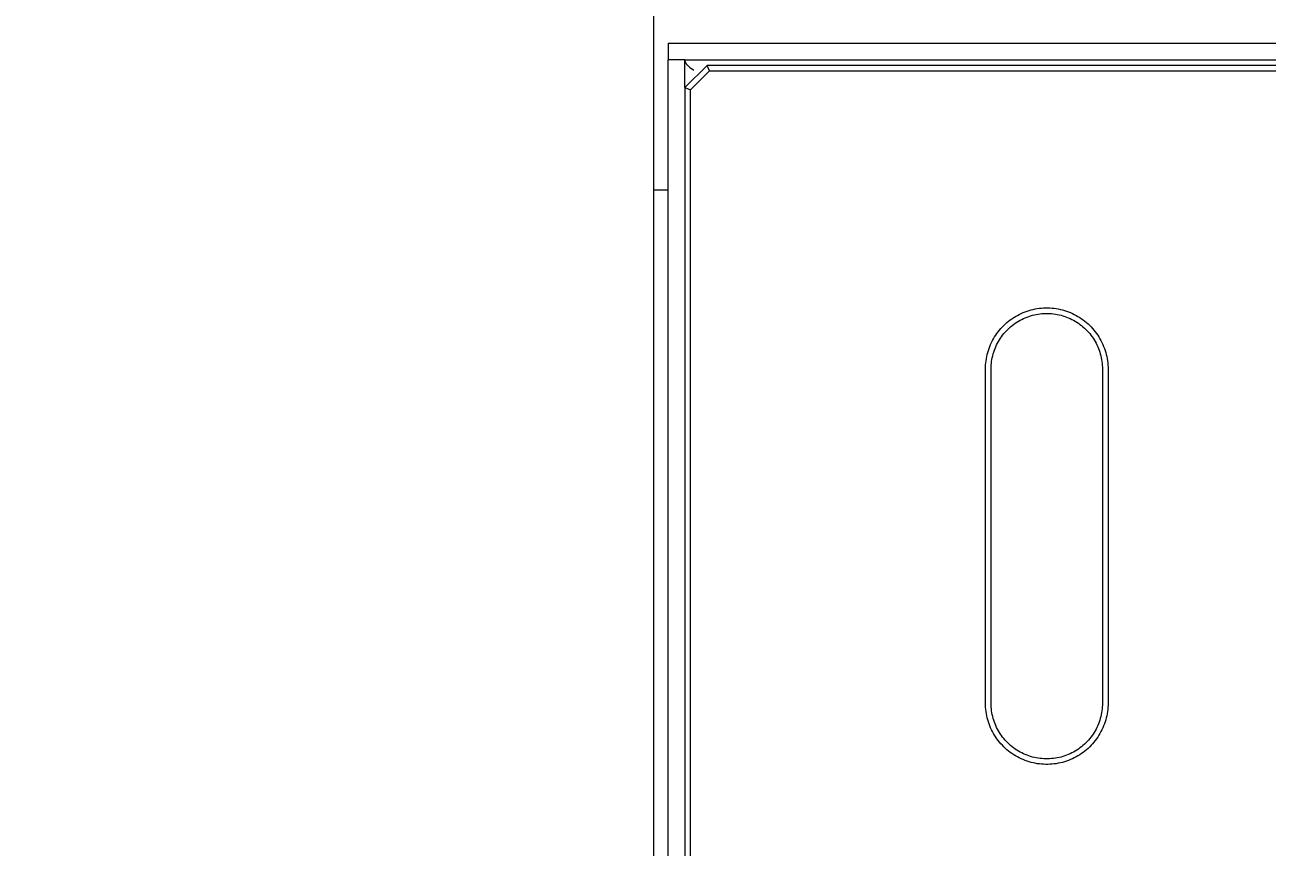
# Model space of a CAD drawing. Header units: millimetres. Extents: x -279 to 4999, y 61 to 3536.
# Drawn here: x 68.6 to 291.7, y 1766.3 to 1913.9 of the extents above; entities that cross this region are included whole.
import ezdxf

# ---------------------------------------------------------------- set-up
doc = ezdxf.new("R2010")
doc.units = ezdxf.units.MM
doc.layers.add('ZANO_R', color=7, linetype='Continuous', lineweight=0)
doc.layers.add('ZANO_W', color=1, linetype='Continuous', lineweight=0)
doc.styles.add('Arial', font='arial.ttf')
doc.styles.get("Standard").update_dxf_attribs({"font": 'ARIALUNI.TTF'})
doc.dimstyles.new('pl i ang', dxfattribs={"dimtxt": 50, "dimasz": 50, "dimexe": 1.25, "dimexo": 0.625, "dimgap": 10, "dimtad": 1, "dimtoh": 1, "dimtxsty": 'Standard', "dimcen": 2.5, "dimclrd": 1, "dimclre": 1, "dimclrt": 1, "dimadec": 0, "dimazin": 0, "dimtfac": 1, "dimtmove": 0, "dimatfit": 3, "dimfxl": 1, "dimarcsym": 1})

# ---------------------------------------------------------------- blocks, each defined once
blk = doc.blocks.new('*D422')
at = {"layer": 'ZANO_W', "color": 1, "lineweight": -2}
for p, q in [((85.53, 2045.99), (-232.53, 2045.99)), ((-222.53, 2005.99), (-222.53, 1397.44)), ((86.36, 1357.44), (-232.53, 1357.44))]:
    blk.add_line(p, q, dxfattribs=at)
at = {"layer": 'ZANO_W', "color": 1}
for points in [[(-215.87, 2005.99), (-229.2, 2005.99), (-222.53, 2045.99)], [(-229.2, 1397.44), (-215.87, 1397.44), (-222.53, 1357.44)]]:
    blk.add_solid(points, dxfattribs=at)
at = {"layer": 'ZANO_W', "color": 1, "insert": (-252.96, 1701.71), "char_height": 40, "attachment_point": 5, "rotation": 90, "style": 'Arial'}
blk.add_mtext('689', dxfattribs=at)

msp = doc.modelspace()

# ---------------------------------------------------------------- linework, layer by layer
at = {"layer": 'ZANO_R'}
for p, q in [((181.46, 1986.65), (181.46, 1702.25)), ((184.1, 1910.66), (2682.1, 1910.66)), ((184.1, 1910.66), (184.1, 1907.66)), ((187.1, 1907.66), (184.1, 1907.66)), ((184.1, 1635.79), (184.1, 1907.66)), ((187.1, 1907.66), (2682.1, 1907.66)), ((187.1, 1902.66), (187.1, 1907.66)), ((187.11, 1907.58), (187.11, 1907.55)), ((187.11, 1907.55), (187.11, 1907.53)), ((187.11, 1907.53), (187.12, 1907.5)), ((187.12, 1907.5), (187.12, 1907.47)), ((187.12, 1907.47), (187.13, 1907.45)), ((187.13, 1907.45), (187.13, 1907.42)), ((187.13, 1907.42), (187.14, 1907.39)), ((187.14, 1907.39), (187.15, 1907.37)), ((187.15, 1907.37), (187.15, 1907.34)), ((191.1, 1906.66), (187.1, 1902.66)), ((187.15, 1907.34), (187.16, 1907.31)), ((187.16, 1907.31), (187.17, 1907.29)), ((187.17, 1907.29), (187.18, 1907.26)), ((187.18, 1907.26), (187.19, 1907.24)), ((187.19, 1907.24), (187.2, 1907.21)), ((187.2, 1907.21), (187.22, 1907.19)), ((187.22, 1907.19), (187.23, 1907.16)), ((187.23, 1907.16), (187.24, 1907.13)), ((187.24, 1907.13), (187.26, 1907.1)), ((187.26, 1907.1), (187.27, 1907.08)), ((187.27, 1907.08), (187.29, 1907.05)), ((187.29, 1907.05), (187.31, 1907.02)), ((187.31, 1907.02), (187.33, 1906.99)), ((187.33, 1906.99), (187.36, 1906.94)), ((187.36, 1906.94), (187.4, 1906.89)), ((187.4, 1906.89), (187.44, 1906.84)), ((187.44, 1906.84), (187.48, 1906.79)), ((187.48, 1906.79), (187.52, 1906.74)), ((187.52, 1906.74), (187.58, 1906.68)), ((187.58, 1906.68), (187.63, 1906.62)), ((187.63, 1906.62), (187.69, 1906.56)), ((187.69, 1906.56), (187.75, 1906.51)), ((187.75, 1906.51), (187.81, 1906.45)), ((187.81, 1906.45), (187.87, 1906.4)), ((187.87, 1906.4), (188, 1906.29)), ((188, 1906.29), (188.17, 1906.16)), ((188.1, 1902.24), (191.52, 1905.66)), ((188.11, 1906.2), (188.75, 1905.78)), ((188.17, 1906.16), (188.34, 1906.03)), ((188.34, 1906.03), (188.7, 1905.78)), ((191.52, 1905.66), (191.1, 1906.66)), ((2673.1, 1906.66), (191.1, 1906.66)), ((191.52, 1905.66), (2672.69, 1905.66)), ((187.1, 1902.66), (188.1, 1902.24)), ((187.1, 1902.66), (187.1, 1635.79)), ((188.1, 1635.79), (188.1, 1902.24)), ((184.1, 1884.22), (181.46, 1884.22)), ((249.29, 1862.74), (249.66, 1862.83)), ((249.66, 1862.83), (250.03, 1862.91)), ((250.03, 1862.91), (250.4, 1862.97)), ((250.4, 1862.97), (250.78, 1863.03)), ((250.78, 1863.03), (251.16, 1863.07)), ((251.16, 1863.07), (251.53, 1863.09)), ((251.53, 1863.09), (251.91, 1863.11)), ((251.91, 1863.11), (252.29, 1863.11)), ((252.29, 1863.11), (252.67, 1863.09)), ((252.67, 1863.09), (253.05, 1863.07)), ((253.05, 1863.07), (253.43, 1863.03)), ((253.43, 1863.03), (253.81, 1862.97)), ((253.81, 1862.97), (254.18, 1862.91)), ((254.18, 1862.91), (254.55, 1862.83)), ((254.55, 1862.83), (254.92, 1862.74)), ((244.95, 1860.46), (245.25, 1860.71)), ((245.25, 1860.71), (245.55, 1860.94)), ((245.55, 1860.94), (245.85, 1861.16)), ((245.85, 1861.16), (246.17, 1861.37)), ((246.17, 1861.37), (246.49, 1861.57)), ((246.42, 1860.34), (246.71, 1860.53)), ((246.49, 1861.57), (246.82, 1861.76)), ((246.71, 1860.53), (247, 1860.71)), ((246.82, 1861.76), (247.16, 1861.93)), ((247, 1860.71), (247.3, 1860.88)), ((247.16, 1861.93), (247.5, 1862.1)), ((247.3, 1860.88), (247.61, 1861.04)), ((247.5, 1862.1), (247.85, 1862.25)), ((247.61, 1861.04), (247.92, 1861.19)), ((247.85, 1862.25), (248.2, 1862.39)), ((247.92, 1861.19), (248.24, 1861.33)), ((248.2, 1862.39), (248.56, 1862.52)), ((248.24, 1861.33), (248.56, 1861.46)), ((248.56, 1862.52), (248.92, 1862.64)), ((248.56, 1861.46), (248.88, 1861.57)), ((248.88, 1861.57), (249.21, 1861.68)), ((248.92, 1862.64), (249.29, 1862.74)), ((249.21, 1861.68), (249.54, 1861.77)), ((249.54, 1861.77), (249.88, 1861.86)), ((249.88, 1861.86), (250.22, 1861.93)), ((250.22, 1861.93), (250.56, 1861.99)), ((250.56, 1861.99), (250.9, 1862.03)), ((250.9, 1862.03), (251.24, 1862.07)), ((251.24, 1862.07), (251.59, 1862.09)), ((251.59, 1862.09), (251.93, 1862.11)), ((251.93, 1862.11), (252.28, 1862.11)), ((252.28, 1862.11), (252.62, 1862.09)), ((252.62, 1862.09), (252.97, 1862.07)), ((252.97, 1862.07), (253.31, 1862.03)), ((253.31, 1862.03), (253.65, 1861.99)), ((253.65, 1861.99), (253.99, 1861.93)), ((253.99, 1861.93), (254.33, 1861.86)), ((254.33, 1861.86), (254.66, 1861.77)), ((254.66, 1861.77), (255, 1861.68)), ((254.92, 1862.74), (255.29, 1862.64)), ((255, 1861.68), (255.32, 1861.57)), ((255.29, 1862.64), (255.65, 1862.52)), ((255.32, 1861.57), (255.65, 1861.46)), ((255.65, 1862.52), (256, 1862.39)), ((255.65, 1861.46), (255.97, 1861.33)), ((255.97, 1861.33), (256.29, 1861.19)), ((256, 1862.39), (256.36, 1862.25)), ((256.29, 1861.19), (256.6, 1861.04)), ((256.36, 1862.25), (256.7, 1862.1)), ((256.6, 1861.04), (256.9, 1860.88)), ((256.7, 1862.1), (257.05, 1861.93)), ((256.9, 1860.88), (257.2, 1860.71)), ((257.05, 1861.93), (257.38, 1861.76)), ((257.2, 1860.71), (257.5, 1860.53)), ((257.38, 1861.76), (257.71, 1861.57)), ((257.5, 1860.53), (257.78, 1860.34)), ((257.71, 1861.57), (258.04, 1861.37)), ((258.04, 1861.37), (258.35, 1861.16)), ((258.35, 1861.16), (258.66, 1860.94)), ((258.66, 1860.94), (258.96, 1860.71)), ((258.96, 1860.71), (259.25, 1860.46)), ((242.94, 1858.2), (243.16, 1858.51)), ((243.16, 1858.51), (243.39, 1858.82)), ((243.39, 1858.82), (243.62, 1859.11)), ((243.62, 1859.11), (243.87, 1859.4)), ((243.87, 1859.4), (244.13, 1859.68)), ((244.13, 1859.68), (244.39, 1859.95)), ((244.18, 1858.21), (244.39, 1858.48)), ((244.39, 1859.95), (244.67, 1860.21)), ((244.39, 1858.48), (244.62, 1858.74)), ((244.62, 1858.74), (244.85, 1858.99)), ((244.67, 1860.21), (244.95, 1860.46)), ((244.85, 1858.99), (245.09, 1859.24)), ((245.09, 1859.24), (245.34, 1859.48)), ((245.34, 1859.48), (245.6, 1859.71)), ((245.6, 1859.71), (245.87, 1859.92)), ((245.87, 1859.92), (246.14, 1860.14)), ((246.14, 1860.14), (246.42, 1860.34)), ((257.78, 1860.34), (258.07, 1860.14)), ((258.07, 1860.14), (258.34, 1859.92)), ((258.34, 1859.92), (258.6, 1859.71)), ((258.6, 1859.71), (258.86, 1859.48)), ((258.86, 1859.48), (259.11, 1859.24)), ((259.11, 1859.24), (259.36, 1858.99)), ((259.25, 1860.46), (259.54, 1860.21)), ((259.36, 1858.99), (259.59, 1858.74)), ((259.54, 1860.21), (259.81, 1859.95)), ((259.59, 1858.74), (259.81, 1858.48)), ((259.81, 1859.95), (260.08, 1859.68)), ((259.81, 1858.48), (260.03, 1858.21)), ((260.08, 1859.68), (260.34, 1859.4)), ((260.34, 1859.4), (260.58, 1859.11)), ((260.58, 1859.11), (260.82, 1858.82)), ((260.82, 1858.82), (261.05, 1858.51)), ((261.05, 1858.51), (261.26, 1858.2)), ((241.75, 1855.83), (241.89, 1856.18)), ((241.89, 1856.18), (242.03, 1856.53)), ((242.03, 1856.53), (242.19, 1856.88)), ((242.19, 1856.88), (242.36, 1857.22)), ((242.36, 1857.22), (242.55, 1857.55)), ((242.55, 1857.55), (242.74, 1857.88)), ((242.74, 1857.88), (242.94, 1858.2)), ((242.82, 1855.81), (242.95, 1856.13)), ((242.95, 1856.13), (243.09, 1856.45)), ((243.09, 1856.45), (243.25, 1856.75)), ((243.25, 1856.75), (243.41, 1857.06)), ((243.41, 1857.06), (243.59, 1857.35)), ((243.59, 1857.35), (243.78, 1857.64)), ((243.78, 1857.64), (243.97, 1857.93)), ((243.97, 1857.93), (244.18, 1858.21)), ((260.03, 1858.21), (260.23, 1857.93)), ((260.23, 1857.93), (260.43, 1857.64)), ((260.43, 1857.64), (260.62, 1857.35)), ((260.62, 1857.35), (260.79, 1857.06)), ((260.79, 1857.06), (260.96, 1856.75)), ((260.96, 1856.75), (261.11, 1856.45)), ((261.11, 1856.45), (261.26, 1856.13)), ((261.26, 1858.2), (261.47, 1857.88)), ((261.26, 1856.13), (261.39, 1855.81)), ((261.47, 1857.88), (261.66, 1857.55)), ((261.66, 1857.55), (261.84, 1857.22)), ((261.84, 1857.22), (262.01, 1856.88)), ((262.01, 1856.88), (262.17, 1856.53)), ((262.17, 1856.53), (262.32, 1856.18)), ((262.32, 1856.18), (262.45, 1855.83)), ((241.21, 1853.62), (241.27, 1854)), ((241.27, 1854), (241.34, 1854.37)), ((241.34, 1854.37), (241.42, 1854.74)), ((241.42, 1854.74), (241.52, 1855.11)), ((241.52, 1855.11), (241.63, 1855.47)), ((241.63, 1855.47), (241.75, 1855.83)), ((242.2, 1853.48), (242.25, 1853.82)), ((242.25, 1853.82), (242.32, 1854.16)), ((242.32, 1854.16), (242.39, 1854.5)), ((242.39, 1854.5), (242.48, 1854.83)), ((242.48, 1854.83), (242.58, 1855.16)), ((242.58, 1855.16), (242.69, 1855.49)), ((242.69, 1855.49), (242.82, 1855.81)), ((261.39, 1855.81), (261.51, 1855.49)), ((261.51, 1855.49), (261.62, 1855.16)), ((261.62, 1855.16), (261.72, 1854.83)), ((261.72, 1854.83), (261.81, 1854.5)), ((261.81, 1854.5), (261.89, 1854.16)), ((261.89, 1854.16), (261.96, 1853.82)), ((261.96, 1853.82), (262.01, 1853.48)), ((262.45, 1855.83), (262.58, 1855.47)), ((262.58, 1855.47), (262.69, 1855.11)), ((262.69, 1855.11), (262.78, 1854.74)), ((262.78, 1854.74), (262.87, 1854.37)), ((262.87, 1854.37), (262.94, 1854)), ((262.94, 1854), (263, 1853.62)), ((241.1, 1852.11), (241.11, 1852.49)), ((241.1, 1792.11), (241.1, 1852.11)), ((241.11, 1852.49), (241.13, 1852.87)), ((241.13, 1852.87), (241.16, 1853.24)), ((241.16, 1853.24), (241.21, 1853.62)), ((242.1, 1852.11), (242.11, 1852.45)), ((242.1, 1792.11), (242.1, 1852.11)), ((242.11, 1852.45), (242.13, 1852.8)), ((242.13, 1852.8), (242.16, 1853.14)), ((242.16, 1853.14), (242.2, 1853.48)), ((262.01, 1853.48), (262.05, 1853.14)), ((262.05, 1853.14), (262.08, 1852.8)), ((262.08, 1852.8), (262.1, 1852.45)), ((262.1, 1852.45), (262.1, 1852.11)), ((262.1, 1852.11), (262.1, 1792.11)), ((263, 1853.62), (263.04, 1853.24)), ((263.04, 1853.24), (263.08, 1852.87)), ((263.08, 1852.87), (263.1, 1852.49)), ((263.1, 1852.49), (263.1, 1852.11)), ((263.1, 1852.11), (263.1, 1792.11)), ((241.11, 1791.73), (241.1, 1792.11)), ((241.13, 1791.35), (241.11, 1791.73)), ((242.11, 1791.77), (242.1, 1792.11)), ((242.13, 1791.42), (242.11, 1791.77)), ((242.16, 1791.08), (242.13, 1791.42)), ((262.08, 1791.42), (262.05, 1791.08)), ((262.1, 1791.77), (262.08, 1791.42)), ((262.1, 1792.11), (262.1, 1791.77)), ((263.1, 1791.73), (263.08, 1791.35)), ((263.1, 1792.11), (263.1, 1791.73)), ((241.16, 1790.97), (241.13, 1791.35)), ((241.21, 1790.6), (241.16, 1790.97)), ((241.27, 1790.22), (241.21, 1790.6)), ((241.34, 1789.85), (241.27, 1790.22)), ((241.42, 1789.48), (241.34, 1789.85)), ((241.52, 1789.11), (241.42, 1789.48)), ((242.2, 1790.73), (242.16, 1791.08)), ((242.25, 1790.39), (242.2, 1790.73)), ((242.32, 1790.05), (242.25, 1790.39)), ((242.39, 1789.72), (242.32, 1790.05)), ((242.48, 1789.38), (242.39, 1789.72)), ((242.58, 1789.05), (242.48, 1789.38)), ((261.72, 1789.38), (261.62, 1789.05)), ((261.81, 1789.72), (261.72, 1789.38)), ((261.89, 1790.05), (261.81, 1789.72)), ((261.96, 1790.39), (261.89, 1790.05)), ((262.01, 1790.73), (261.96, 1790.39)), ((262.05, 1791.08), (262.01, 1790.73)), ((262.78, 1789.48), (262.69, 1789.11)), ((262.87, 1789.85), (262.78, 1789.48)), ((262.94, 1790.22), (262.87, 1789.85)), ((263, 1790.6), (262.94, 1790.22)), ((263.04, 1790.97), (263, 1790.6)), ((263.08, 1791.35), (263.04, 1790.97)), ((241.63, 1788.75), (241.52, 1789.11)), ((241.75, 1788.39), (241.63, 1788.75)), ((241.89, 1788.03), (241.75, 1788.39)), ((242.03, 1787.68), (241.89, 1788.03)), ((242.19, 1787.34), (242.03, 1787.68)), ((242.36, 1787), (242.19, 1787.34)), ((242.55, 1786.67), (242.36, 1787)), ((242.69, 1788.73), (242.58, 1789.05)), ((242.82, 1788.4), (242.69, 1788.73)), ((242.95, 1788.09), (242.82, 1788.4)), ((243.09, 1787.77), (242.95, 1788.09)), ((243.25, 1787.46), (243.09, 1787.77)), ((243.41, 1787.16), (243.25, 1787.46)), ((243.59, 1786.86), (243.41, 1787.16)), ((260.79, 1787.16), (260.62, 1786.86)), ((260.96, 1787.46), (260.79, 1787.16)), ((261.11, 1787.77), (260.96, 1787.46)), ((261.26, 1788.09), (261.11, 1787.77)), ((261.39, 1788.4), (261.26, 1788.09)), ((261.51, 1788.73), (261.39, 1788.4)), ((261.62, 1789.05), (261.51, 1788.73)), ((261.84, 1787), (261.66, 1786.67)), ((262.01, 1787.34), (261.84, 1787)), ((262.17, 1787.68), (262.01, 1787.34)), ((262.32, 1788.03), (262.17, 1787.68)), ((262.45, 1788.39), (262.32, 1788.03)), ((262.58, 1788.75), (262.45, 1788.39)), ((262.69, 1789.11), (262.58, 1788.75)), ((242.74, 1786.34), (242.55, 1786.67)), ((242.94, 1786.02), (242.74, 1786.34)), ((243.16, 1785.71), (242.94, 1786.02)), ((243.39, 1785.4), (243.16, 1785.71)), ((243.62, 1785.1), (243.39, 1785.4)), ((243.78, 1786.57), (243.59, 1786.86)), ((243.87, 1784.82), (243.62, 1785.1)), ((243.97, 1786.29), (243.78, 1786.57)), ((244.13, 1784.54), (243.87, 1784.82)), ((244.18, 1786.01), (243.97, 1786.29)), ((244.39, 1785.74), (244.18, 1786.01)), ((244.62, 1785.48), (244.39, 1785.74)), ((244.85, 1785.22), (244.62, 1785.48)), ((245.09, 1784.98), (244.85, 1785.22)), ((245.34, 1784.74), (245.09, 1784.98)), ((245.6, 1784.51), (245.34, 1784.74)), ((258.86, 1784.74), (258.6, 1784.51)), ((259.11, 1784.98), (258.86, 1784.74)), ((259.36, 1785.22), (259.11, 1784.98)), ((259.59, 1785.48), (259.36, 1785.22)), ((259.81, 1785.74), (259.59, 1785.48)), ((260.03, 1786.01), (259.81, 1785.74)), ((260.23, 1786.29), (260.03, 1786.01)), ((260.34, 1784.82), (260.08, 1784.54)), ((260.43, 1786.57), (260.23, 1786.29)), ((260.58, 1785.1), (260.34, 1784.82)), ((260.62, 1786.86), (260.43, 1786.57)), ((260.82, 1785.4), (260.58, 1785.1)), ((261.05, 1785.71), (260.82, 1785.4)), ((261.26, 1786.02), (261.05, 1785.71)), ((261.47, 1786.34), (261.26, 1786.02)), ((261.66, 1786.67), (261.47, 1786.34)), ((244.39, 1784.27), (244.13, 1784.54)), ((244.67, 1784), (244.39, 1784.27)), ((244.95, 1783.75), (244.67, 1784)), ((245.25, 1783.51), (244.95, 1783.75)), ((245.55, 1783.28), (245.25, 1783.51)), ((245.85, 1783.06), (245.55, 1783.28)), ((245.87, 1784.29), (245.6, 1784.51)), ((246.17, 1782.85), (245.85, 1783.06)), ((246.14, 1784.08), (245.87, 1784.29)), ((246.42, 1783.88), (246.14, 1784.08)), ((246.49, 1782.65), (246.17, 1782.85)), ((246.71, 1783.69), (246.42, 1783.88)), ((246.82, 1782.46), (246.49, 1782.65)), ((247, 1783.51), (246.71, 1783.69)), ((247.16, 1782.28), (246.82, 1782.46)), ((247.3, 1783.34), (247, 1783.51)), ((247.61, 1783.18), (247.3, 1783.34)), ((247.92, 1783.03), (247.61, 1783.18)), ((248.24, 1782.89), (247.92, 1783.03)), ((248.56, 1782.76), (248.24, 1782.89)), ((248.88, 1782.64), (248.56, 1782.76)), ((249.21, 1782.54), (248.88, 1782.64)), ((249.54, 1782.44), (249.21, 1782.54)), ((249.88, 1782.36), (249.54, 1782.44)), ((254.66, 1782.44), (254.33, 1782.36)), ((255, 1782.54), (254.66, 1782.44)), ((255.32, 1782.64), (255, 1782.54)), ((255.65, 1782.76), (255.32, 1782.64)), ((255.97, 1782.89), (255.65, 1782.76)), ((256.29, 1783.03), (255.97, 1782.89)), ((256.6, 1783.18), (256.29, 1783.03)), ((256.9, 1783.34), (256.6, 1783.18)), ((257.2, 1783.51), (256.9, 1783.34)), ((257.38, 1782.46), (257.05, 1782.28)), ((257.5, 1783.69), (257.2, 1783.51)), ((257.71, 1782.65), (257.38, 1782.46)), ((257.78, 1783.88), (257.5, 1783.69)), ((258.04, 1782.85), (257.71, 1782.65)), ((258.07, 1784.08), (257.78, 1783.88)), ((258.35, 1783.06), (258.04, 1782.85)), ((258.34, 1784.29), (258.07, 1784.08)), ((258.6, 1784.51), (258.34, 1784.29)), ((258.66, 1783.28), (258.35, 1783.06)), ((258.96, 1783.51), (258.66, 1783.28)), ((259.25, 1783.75), (258.96, 1783.51)), ((259.54, 1784), (259.25, 1783.75)), ((259.81, 1784.27), (259.54, 1784)), ((260.08, 1784.54), (259.81, 1784.27)), ((247.5, 1782.12), (247.16, 1782.28)), ((247.85, 1781.97), (247.5, 1782.12)), ((248.2, 1781.83), (247.85, 1781.97)), ((248.56, 1781.7), (248.2, 1781.83)), ((248.92, 1781.58), (248.56, 1781.7)), ((249.29, 1781.48), (248.92, 1781.58)), ((249.66, 1781.39), (249.29, 1781.48)), ((250.03, 1781.31), (249.66, 1781.39)), ((250.22, 1782.29), (249.88, 1782.36)), ((250.4, 1781.24), (250.03, 1781.31)), ((250.56, 1782.23), (250.22, 1782.29)), ((250.78, 1781.19), (250.4, 1781.24)), ((250.9, 1782.18), (250.56, 1782.23)), ((251.16, 1781.15), (250.78, 1781.19)), ((251.24, 1782.15), (250.9, 1782.18)), ((251.53, 1781.13), (251.16, 1781.15)), ((251.59, 1782.12), (251.24, 1782.15)), ((251.91, 1781.11), (251.53, 1781.13)), ((251.93, 1782.11), (251.59, 1782.12)), ((252.29, 1781.11), (251.91, 1781.11)), ((252.28, 1782.11), (251.93, 1782.11)), ((252.62, 1782.12), (252.28, 1782.11)), ((252.67, 1781.13), (252.29, 1781.11)), ((252.97, 1782.15), (252.62, 1782.12)), ((253.05, 1781.15), (252.67, 1781.13)), ((253.31, 1782.18), (252.97, 1782.15)), ((253.43, 1781.19), (253.05, 1781.15)), ((253.65, 1782.23), (253.31, 1782.18)), ((253.81, 1781.24), (253.43, 1781.19)), ((253.99, 1782.29), (253.65, 1782.23)), ((254.18, 1781.31), (253.81, 1781.24)), ((254.33, 1782.36), (253.99, 1782.29)), ((254.55, 1781.39), (254.18, 1781.31)), ((254.92, 1781.48), (254.55, 1781.39)), ((255.29, 1781.58), (254.92, 1781.48)), ((255.65, 1781.7), (255.29, 1781.58)), ((256, 1781.83), (255.65, 1781.7)), ((256.36, 1781.97), (256, 1781.83)), ((256.7, 1782.12), (256.36, 1781.97)), ((257.05, 1782.28), (256.7, 1782.12))]:
    msp.add_line(p, q, dxfattribs=at)

# ---------------------------------------------------------------- dimensions: what is measured, and where the dimension line sits
at = {"layer": 'ZANO_W'}
dim = msp.add_linear_dim(base=(-222.53, 1357.44), p1=(95.53, 2045.99), p2=(96.36, 1357.44), angle=90, dimstyle='pl i ang', override={"dimtxt": 40, "dimasz": 40, "dimexe": 10, "dimexo": 10, "dimtoh": 0, "dimdec": 0, "dimtxsty": 'Arial', "dimtdec": 0, "dimtmove": 1}, dxfattribs=at)
dim.commit()
dim.dimension.update_dxf_attribs({"geometry": '*D422', "text_midpoint": (-252.96, 1701.71)})

doc.saveas('drawing.dxf')
